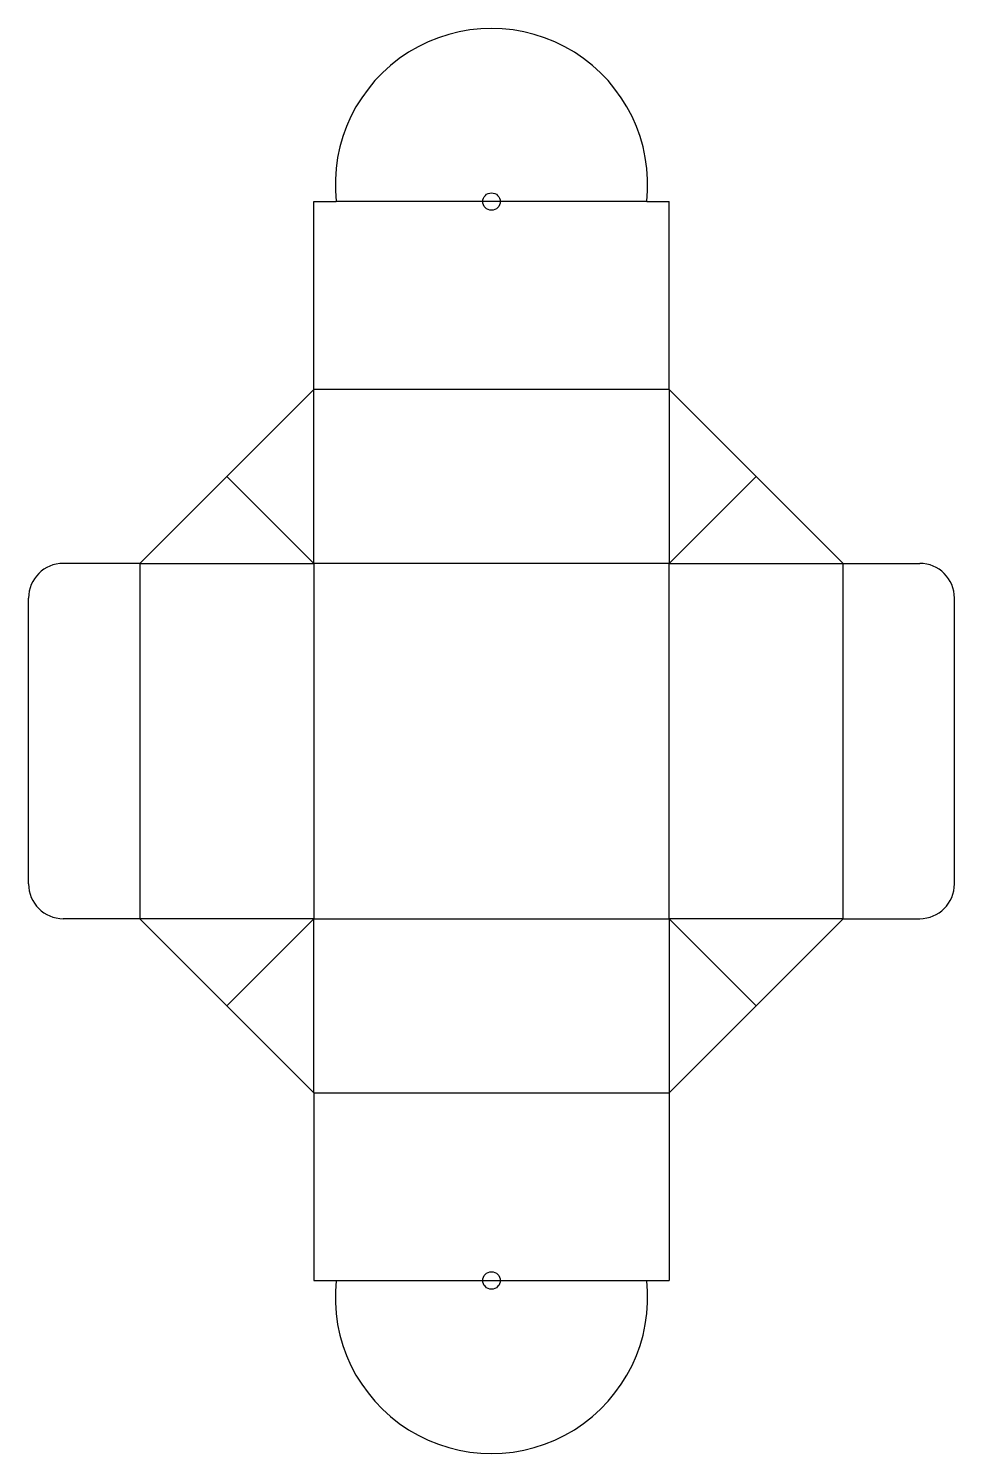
# Model space of a CAD drawing. Header units: inches. Extents: x -1 to 265, y 2 to 411.
import ezdxf

# ---------------------------------------------------------------- set-up
doc = ezdxf.new("R2010")
doc.units = ezdxf.units.IN
doc.header["$MEASUREMENT"] = 0

msp = doc.modelspace()

# ---------------------------------------------------------------- linework, layer by layer
at = {"color": 1}
for p, q in [((81.2, 361.28), (87.63, 361.28)), ((81.2, 307.31), (81.2, 361.28)), ((132.25, 361.28), (87.63, 361.28)), ((176.88, 361.28), (183.31, 361.28)), ((183.31, 307.31), (183.31, 361.28)), ((81.2, 307.31), (31.2, 257.31)), ((233.31, 257.31), (183.31, 307.31)), ((31.2, 257.31), (9.2, 257.31)), ((233.31, 257.31), (255.31, 257.31)), ((-0.8, 165.2), (-0.8, 247.31)), ((265.31, 165.2), (265.31, 247.31)), ((31.2, 155.2), (9.2, 155.2)), ((31.2, 155.2), (81.2, 105.2)), ((183.31, 105.2), (233.31, 155.2)), ((233.31, 155.2), (255.31, 155.2)), ((81.2, 105.2), (81.2, 51.23)), ((183.31, 105.2), (183.31, 51.23)), ((81.2, 51.23), (87.63, 51.23)), ((132.25, 51.23), (176.88, 51.23)), ((176.88, 51.23), (183.31, 51.23))]:
    msp.add_line(p, q, dxfattribs=at)
at = {"color": 5}
for p, q in [((176.88, 361.28), (132.25, 361.28)), ((183.31, 307.31), (81.2, 307.31)), ((81.2, 257.31), (81.2, 307.31)), ((183.31, 307.31), (183.31, 257.31)), ((56.2, 282.31), (81.2, 257.31)), ((208.31, 282.31), (183.31, 257.31)), ((31.2, 257.31), (31.2, 155.2)), ((31.2, 257.31), (81.2, 257.31)), ((183.31, 257.31), (81.2, 257.31)), ((81.2, 257.31), (81.2, 155.2)), ((183.31, 155.2), (183.31, 257.31)), ((183.31, 257.31), (233.31, 257.31)), ((233.31, 155.2), (233.31, 257.31)), ((81.2, 155.2), (31.2, 155.2)), ((56.2, 130.2), (81.2, 155.2)), ((81.2, 155.2), (183.31, 155.2)), ((81.2, 105.2), (81.2, 155.2)), ((208.31, 130.2), (183.31, 155.2)), ((183.31, 155.2), (183.31, 105.2)), ((233.31, 155.2), (183.31, 155.2)), ((81.2, 105.2), (183.31, 105.2)), ((87.63, 51.23), (132.25, 51.23))]:
    msp.add_line(p, q, dxfattribs=at)
at = {"color": 1}
for centre in [(132.25, 361.28), (132.25, 51.23)]:
    msp.add_circle(centre, 2.5, dxfattribs=at)
for centre, radius, start, end in [((132.25, 366.12), 44.89, 353.8136, 186.1864), ((9.2, 247.31), 10, 90, 180), ((255.31, 247.31), 10, 0, 90), ((9.2, 165.2), 10, 180, 270), ((255.31, 165.2), 10, 270, 0), ((132.25, 46.4), 44.89, 173.8136, 6.1864)]:
    msp.add_arc(centre, radius, start, end, dxfattribs=at)

doc.saveas('drawing.dxf')
